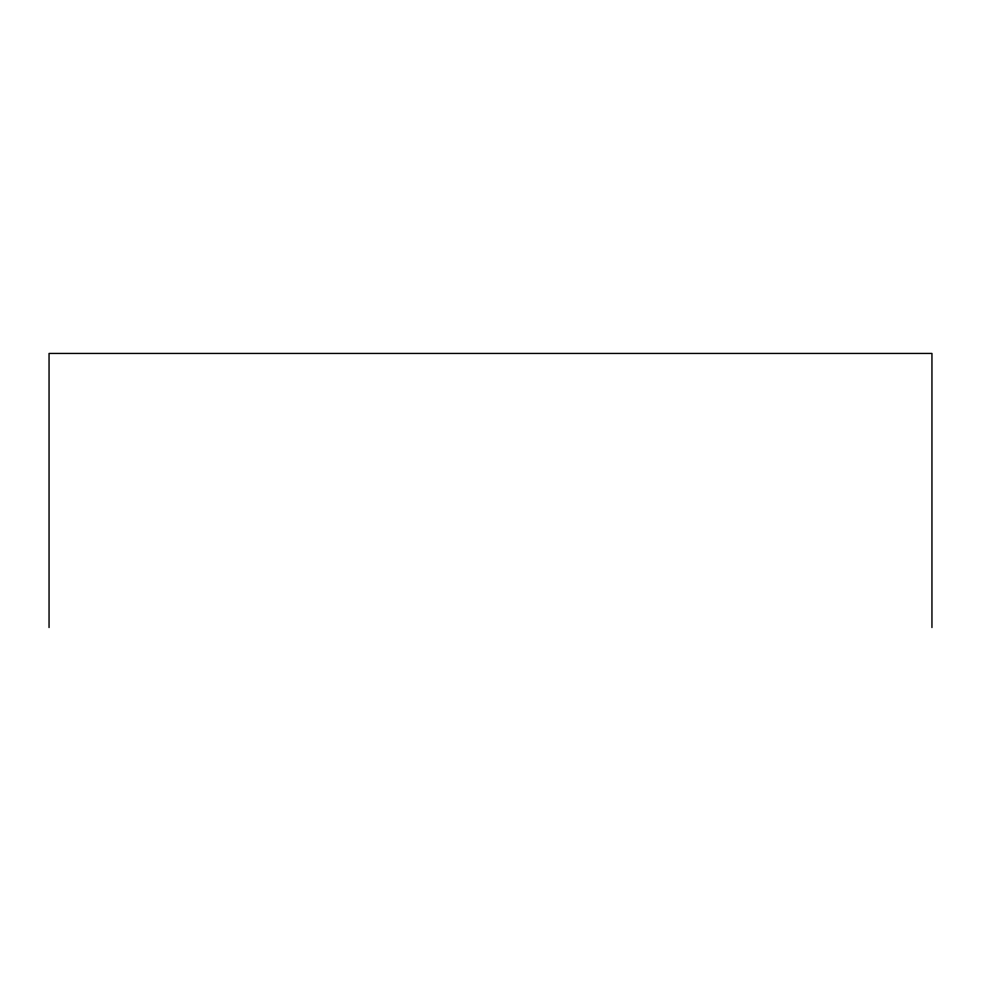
<?xml version="1.0" encoding="UTF-8"?>
<svg xmlns="http://www.w3.org/2000/svg" width="981" height="981" viewBox="0 0 981 981"><rect width="100%" height="100%" fill="white"/><g stroke="black" fill="none" stroke-linecap="round" stroke-linejoin="round"><path stroke-width="1.47" d="M931.95 627.558L931.95 353.442L49.05 353.442L49.05 627.558"/></g></svg>
